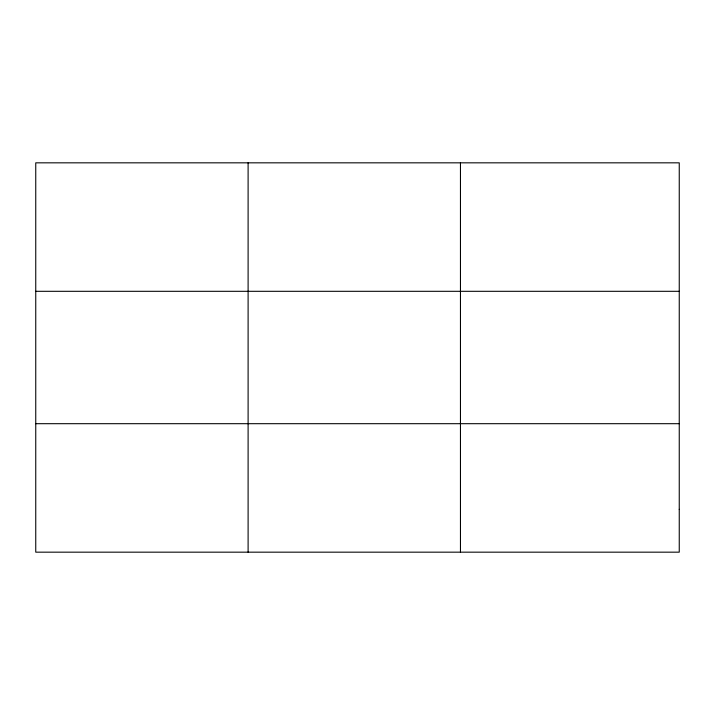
<?xml version="1.0" encoding="UTF-8"?>
<svg xmlns="http://www.w3.org/2000/svg" width="715" height="715" viewBox="0 0 715 715"><rect width="100%" height="100%" fill="white"/><g stroke="black" fill="none" stroke-linecap="round" stroke-linejoin="round"><path stroke-width="1.07" d="M248.105 162.832L248.105 552.168M460.46 162.832L460.46 552.168M35.75 291.309L679.25 291.309M35.75 423.691L679.25 423.691M679.25 509.348L679.25 552.168L35.75 552.168L35.75 162.832L679.25 162.832L679.25 509.348"/></g></svg>
